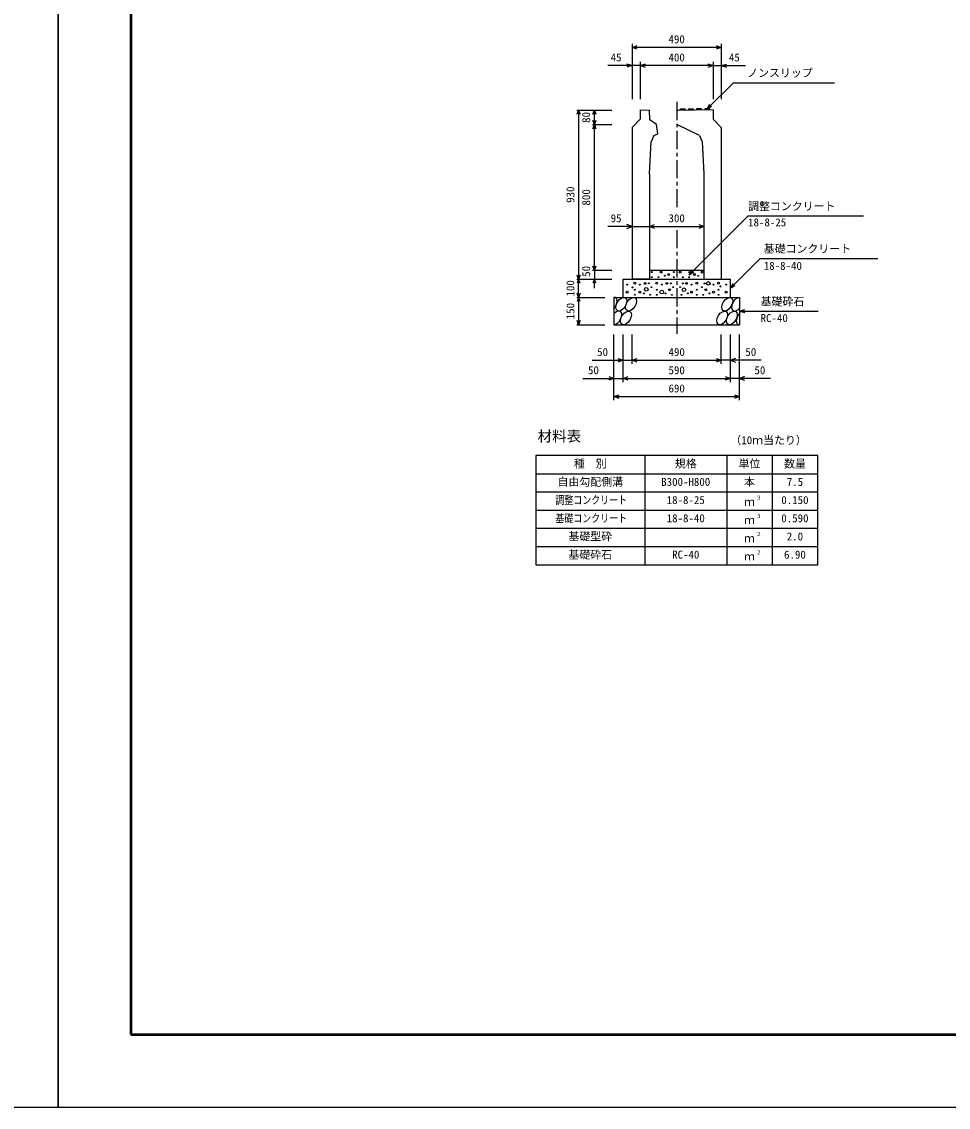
# Model space of a CAD drawing. Units: millimetres, scale not verified. Extents: x -16800 to 16800, y -5940 to 5940.
# Drawn here: x -200 to 4893, y -5940 to 29 of the extents above; entities that cross this region are included whole.
import ezdxf
from ezdxf.enums import TextEntityAlignment as Align

# ---------------------------------------------------------------- set-up
doc = ezdxf.new("R2010")
doc.units = ezdxf.units.MM
doc.header["$LTSCALE"] = 20
doc.linetypes.add('CHAIN1', pattern=[8, 5, -1, 1, -1])
for name, color, linetype, lineweight in [('0-0_DIM', 7, 'Continuous', 25), ('0-1_Defpoints', 5, 'Continuous', 25), ('0-2_HATCH', 6, 'Continuous', 25), ('0-3_HYO', 3, 'Continuous', 25), ('0-4_HYO2', 4, 'Continuous', 25), ('0-5_OUTLINE', 3, 'Continuous', 25), ('0-6_TXT', 7, 'Continuous', 25), ('0-7_WAKU', 3, 'Continuous', 25)]:
    doc.layers.add(name, color=color, linetype=linetype, lineweight=lineweight)
doc.styles.add('ＭＳ ゴシック', font='')
doc.styles.get('ＭＳ ゴシック').set_extended_font_data('MS Gothic')

msp = doc.modelspace()

# ---------------------------------------------------------------- linework, layer by layer
at = {"layer": '0-0_DIM'}
for p, q in [((3154.89, -92.65), (3154.89, -396.41)), ((3644.89, -112.65), (3154.89, -112.65)), ((3644.89, -92.65), (3644.89, -396.41)), ((3154.89, -212.65), (3021.87, -212.65)), ((3154.89, -212.65), (3125.91, -204.89)), ((3154.89, -212.65), (3125.91, -220.41)), ((3199.89, -212.65), (3154.89, -212.65)), ((3199.89, -192.65), (3199.89, -396.41)), ((3599.89, -212.65), (3199.89, -212.65)), ((3599.89, -192.65), (3599.89, -396.41)), ((3599.89, -212.65), (3644.89, -212.65)), ((3644.89, -212.65), (3673.87, -204.89)), ((3644.89, -212.65), (3777.91, -212.65)), ((3644.89, -212.65), (3673.87, -220.41)), ((3567.95, -450.35), (3710.16, -308.14)), ((4267.05, -308.14), (3710.16, -308.14)), ((2850.8, -457.03), (3044.13, -457.03)), ((2860.8, -457.03), (2860.8, -1387.03)), ((2947.46, -537.03), (2947.46, -457.03)), ((3567.95, -450.35), (3582.95, -424.37)), ((3567.95, -450.35), (3593.93, -435.35)), ((2937.46, -537.03), (3044.13, -537.03)), ((2947.46, -1337.03), (2947.46, -537.03)), ((3155, -1097.03), (3021.98, -1097.03)), ((3155, -1097.03), (3250, -1097.03)), ((3250, -1097.03), (3550, -1097.03)), ((3858.65, -1273.38), (3695, -1437.03)), ((3858.65, -1273.38), (4505.53, -1273.38)), ((2937.46, -1337.03), (3044.13, -1337.03)), ((2947.46, -1337.03), (2947.46, -1387.03)), ((3468.01, -1362.03), (3483.01, -1336.05)), ((3468.01, -1362.03), (3493.99, -1347.03)), ((2850.8, -1387.03), (3044.13, -1387.03)), ((2860.8, -1487.03), (2860.8, -1387.03)), ((2947.46, -1437.03), (2947.46, -1387.03)), ((3695, -1437.03), (3710, -1411.05)), ((3695, -1437.03), (3720.98, -1422.03)), ((2850.8, -1487.03), (3005, -1487.03)), ((2860.8, -1487.03), (2860.8, -1637.03)), ((3745, -1562.03), (3773.98, -1554.27)), ((3745, -1562.03), (4178.31, -1562.03)), ((3745, -1562.03), (3773.98, -1569.79)), ((2850.8, -1637.03), (3005, -1637.03)), ((3055, -2052.54), (3055, -1690.2)), ((3105, -1952.54), (3105, -1690.2)), ((3155, -1852.54), (3155, -1690.2)), ((3645, -1852.54), (3645, -1690.2)), ((3695, -1952.54), (3695, -1690.2)), ((3745, -2052.54), (3745, -1690.2)), ((2935, -1832.54), (3155, -1832.54)), ((3155, -1832.54), (3645, -1832.54)), ((3865, -1832.54), (3645, -1832.54)), ((2885, -1932.54), (3105, -1932.54)), ((3105, -1932.54), (3695, -1932.54)), ((3915, -1932.54), (3695, -1932.54)), ((3055, -2032.54), (3745, -2032.54))]:
    msp.add_line(p, q, dxfattribs=at)
at = {"layer": '0-0_DIM', "linetype": 'CHAIN1'}
for p, q in [((3400, -411.73), (3400, -997.03)), ((3400, -1117.03), (3400, -1687.03))]:
    msp.add_line(p, q, dxfattribs=at)
at = {"layer": '0-0_DIM'}
for points in [[(3183.08, -122.91), (3154.89, -112.65), (3183.08, -102.39)], [(3616.74, -102.38), (3644.93, -112.64), (3616.74, -122.9)], [(3228.12, -222.91), (3199.93, -212.65), (3228.12, -202.39)], [(3571.74, -202.39), (3599.93, -212.65), (3571.74, -222.91)], [(2852.59, -479.58), (2860.8, -457.03), (2869.01, -479.58)], [(2939.26, -479.58), (2947.46, -457.03), (2955.67, -479.58)], [(2955.67, -514.48), (2947.46, -537.03), (2939.26, -514.48)], [(2939.26, -559.58), (2947.46, -537.03), (2955.67, -559.58)], [(3468.01, -1362.03), (3792.47, -1037.57), (4426.82, -1037.57)], [(3126.81, -1107.29), (3155, -1097.03), (3126.81, -1086.77)], [(3278.19, -1107.29), (3250, -1097.03), (3278.19, -1086.77)], [(3521.88, -1086.77), (3550.08, -1097.03), (3521.88, -1107.29)], [(2869.01, -1364.48), (2860.8, -1387.03), (2852.59, -1364.48)], [(2955.67, -1314.48), (2947.46, -1337.03), (2939.26, -1314.48)], [(2869.01, -1409.58), (2860.8, -1387.03), (2852.59, -1409.58)], [(2955.67, -1409.58), (2947.46, -1387.03), (2939.26, -1409.58)], [(2869.01, -1464.48), (2860.8, -1487.03), (2852.59, -1464.48)], [(2869.01, -1509.58), (2860.8, -1487.03), (2852.59, -1509.58)], [(2869.01, -1614.48), (2860.8, -1637.03), (2852.59, -1614.48)], [(3076.81, -1822.28), (3105, -1832.54), (3076.81, -1842.81)], [(3183.19, -1842.81), (3155, -1832.54), (3183.19, -1822.28)], [(3616.81, -1822.28), (3645, -1832.54), (3616.81, -1842.81)], [(3723.19, -1822.28), (3695, -1832.54), (3723.19, -1842.81)], [(3026.81, -1922.28), (3055, -1932.54), (3026.81, -1942.81)], [(3133.19, -1942.81), (3105, -1932.54), (3133.19, -1922.28)], [(3666.81, -1922.28), (3695, -1932.54), (3666.81, -1942.81)], [(3773.19, -1922.28), (3745, -1932.54), (3773.19, -1942.81)], [(3083.19, -2042.81), (3055, -2032.54), (3083.19, -2022.28)], [(3716.81, -2022.28), (3745, -2032.54), (3716.81, -2042.81)]]:
    msp.add_lwpolyline(points, dxfattribs=at)
at = {"layer": '0-1_Defpoints'}
for points in [[(-16800, -5940), (0, -5940), (0, 5940), (-16800, 5940)], [(0, -5940), (16800, -5940), (16800, 5940), (0, 5940)]]:
    msp.add_lwpolyline(points, close=True, dxfattribs=at)
at = {"layer": '0-2_HATCH'}
for p, q in [((3448, -458.05), (3446.45, -451.56)), ((3493, -457.6), (3491.45, -451.11)), ((3538, -457.15), (3536.45, -450.67)), ((3583, -456.7), (3581.45, -450.21))]:
    msp.add_line(p, q, dxfattribs=at)
for points in [[(3446.45, -451.56), (3419.45, -451.83), (3418, -458.35)], [(3491.45, -451.11), (3464.45, -451.38), (3463, -457.9)], [(3536.45, -450.67), (3509.45, -450.94), (3508, -457.45)], [(3581.45, -450.21), (3554.45, -450.49), (3553, -457)]]:
    msp.add_lwpolyline(points, dxfattribs=at)
for centre, radius in [((3263.97, -1347.72), 2.5), ((3313.88, -1347.72), 5), ((3334.9, -1367.85), 2.5), ((3355.93, -1360.85), 5), ((3383.97, -1347.72), 2.5), ((3419.13, -1348), 5), ((3469.04, -1348), 2.5), ((3497.08, -1361.13), 5), ((3518.11, -1368.14), 2.5), ((3539.13, -1348), 5), ((3127.79, -1416.85), 2.5), ((3157.55, -1431.77), 2.5), ((3169.97, -1408.98), 5), ((3198.01, -1416.85), 2.5), ((3226.04, -1409.85), 5), ((3247.07, -1409.85), 2.5), ((3261.09, -1430.86), 2.5), ((3263.97, -1375.73), 2.5), ((3289.97, -1408.98), 5), ((3299.86, -1375.73), 2.5), ((3318.01, -1416.85), 2.5), ((3346.04, -1409.85), 5), ((3367.07, -1409.85), 2.5), ((3381.09, -1430.86), 2.5), ((3383.97, -1375.73), 2.5), ((3418.91, -1430.86), 2.5), ((3432.93, -1409.85), 2.5), ((3433.15, -1376.01), 2.5), ((3453.96, -1409.85), 5), ((3469.04, -1376.01), 2.5), ((3481.99, -1416.85), 2.5), ((3510.03, -1408.98), 5), ((3538.91, -1430.86), 2.5), ((3552.93, -1409.85), 2.5), ((3573.96, -1409.85), 10), ((3601.99, -1416.85), 2.5), ((3630.03, -1408.98), 5), ((3641.37, -1426.54), 2.5), ((3671.61, -1416.85), 2.5), ((3127.79, -1458), 5), ((3169.97, -1444.87), 2.5), ((3169.97, -1472.88), 2.5), ((3198.01, -1458), 5), ((3219.03, -1465), 2.5), ((3232.58, -1442.86), 10), ((3254.08, -1472.88), 2.5), ((3289.97, -1444.87), 2.5), ((3289.97, -1472.88), 2.5), ((3318.01, -1458), 10), ((3339.03, -1465), 2.5), ((3360.06, -1444.87), 5), ((3374.08, -1472.88), 2.5), ((3425.92, -1472.88), 2.5), ((3439.94, -1444.87), 10), ((3460.97, -1465), 2.5), ((3481.99, -1458), 5), ((3510.03, -1444.87), 2.5), ((3510.03, -1472.88), 2.5), ((3545.92, -1472.88), 2.5), ((3559.94, -1444.87), 5), ((3580.97, -1465), 2.5), ((3601.99, -1458), 5), ((3630.03, -1444.87), 2.5), ((3630.03, -1472.88), 2.5), ((3671.61, -1458), 5)]:
    msp.add_circle(centre, radius, dxfattribs=at)
for centre, start_param, end_param in [((3042.64, -1524.55), 4.385593, 6.6745444), ((3731.14, -1524.55), 0.3357715, 4.4411806), ((3067.96, -1599.54), 3.5111464, 7.548991), ((3756.46, -1599.54), 1.2110787, 3.5658734)]:
    msp.add_ellipse(centre, major_axis=(21.81, 35.31), ratio=0.5792, start_param=start_param, end_param=end_param, dxfattribs=at)
for centre in [(3095.84, -1524.55), (3149.05, -1524.55), (3677.93, -1524.55), (3121.16, -1599.54), (3650.04, -1599.54), (3703.25, -1599.54)]:
    msp.add_ellipse(centre, major_axis=(21.81, 35.31), ratio=0.5792, dxfattribs=at)
at = {"layer": '0-3_HYO'}
for p, q in [((3225, -2356.49), (3225, -2956.49)), ((3675, -2356.49), (3675, -2956.49)), ((3925, -2356.49), (3925, -2956.49)), ((2625, -2456.49), (4175, -2456.49))]:
    msp.add_line(p, q, dxfattribs=at)
msp.add_lwpolyline([(2625, -2956.49), (4175, -2956.49), (4175, -2356.49), (2625, -2356.49)], close=True, dxfattribs=at)
at = {"layer": '0-4_HYO2'}
for p, q in [((2625, -2556.49), (4175, -2556.49)), ((2625, -2656.49), (4175, -2656.49)), ((2625, -2756.49), (4175, -2756.49)), ((2625, -2856.49), (4175, -2856.49))]:
    msp.add_line(p, q, dxfattribs=at)
at = {"layer": '0-5_OUTLINE'}
for p, q in [((3200, -456.53), (3250, -457.03)), ((3200, -456.53), (3200, -507.03)), ((3400, -461.73), (3404.5, -461.73)), ((3404.5, -461.73), (3406, -458.47)), ((3600, -456.53), (3406, -458.47)), ((3600, -456.53), (3600, -507.03)), ((3155, -552.03), (3200, -507.03)), ((3296.48, -586.89), (3289, -537.03)), ((3524.8, -597.03), (3400, -537.03)), ((3645, -552.03), (3600, -507.03)), ((3155, -552.03), (3155, -1387.03)), ((3275.14, -597.16), (3296.48, -586.89)), ((3645, -552.03), (3645, -1387.03)), ((3250, -807.03), (3260.5, -632.03)), ((3275.14, -597.16), (3260.5, -632.03)), ((3524.8, -597.03), (3539.5, -632.03)), ((3539.5, -632.03), (3550, -807.03)), ((3250, -807.03), (3250, -1387.03)), ((3550, -807.03), (3550, -1387.03)), ((3250, -1337.03), (3550, -1337.03)), ((3105, -1387.03), (3695, -1387.03)), ((3105, -1487.03), (3105, -1387.03)), ((3250, -1387.03), (3155, -1387.03)), ((3550, -1387.03), (3645, -1387.03)), ((3695, -1487.03), (3695, -1387.03)), ((3055, -1487.03), (3745, -1487.03)), ((3055, -1487.03), (3055, -1637.03)), ((3745, -1487.03), (3745, -1637.03)), ((3055, -1637.03), (3745, -1637.03))]:
    msp.add_line(p, q, dxfattribs=at)
msp.add_lwpolyline([(3289, -537.03), (3253, -509.9), (3250, -457.03)], dxfattribs=at)
at = {"layer": '0-7_WAKU', "lineweight": 50}
msp.add_lwpolyline([(400, -5540), (16400, -5540), (16400, 5540), (400, 5540)], close=True, dxfattribs=at)

# ---------------------------------------------------------------- texts
at = {"layer": '0-0_DIM', "style": 'ＭＳ ゴシック'}
for s, p in [('490', (3354.89, -102.65)), ('45', (3036.87, -202.65)), ('400', (3354.89, -202.65)), ('45', (3687.07, -202.65)), ('ノンスリップ', (3787.47, -287.96)), ('調整コンクリート', (3792.47, -1021.14)), ('95', (3036.98, -1087.03)), ('300', (3355, -1087.03)), ('18-8-25', (3792.47, -1109.42)), ('基礎コンクリート', (3878.65, -1254.64)), ('18-8-40', (3878.65, -1348.46)), ('基礎砕石', (3861.32, -1544.86)), ('RC-40', (3861.32, -1635.55)), ('50', (2962.56, -1822.54)), ('490', (3355, -1822.54)), ('50', (3777.44, -1822.54)), ('50', (2912.56, -1922.54)), ('590', (3355, -1922.54)), ('50', (3827.44, -1922.54)), ('690', (3355, -2022.54))]:
    msp.add_text(s, height=43.99, dxfattribs=at).set_placement(p, align=Align.BOTTOM_LEFT)
for s, p in [('80', (2937.46, -527.28)), ('930', (2850.8, -967.03)), ('800', (2937.46, -982.03)), ('50', (2937.46, -1373.7)), ('100', (2850.8, -1482.03)), ('150', (2850.8, -1607.03))]:
    msp.add_text(s, height=43.99, rotation=90, dxfattribs=at).set_placement(p, align=Align.BOTTOM_LEFT)
at = {"layer": '0-6_TXT', "style": 'ＭＳ ゴシック'}
for s, height, p in [('材料表', 58.65, (2635, -2296.49)), ('（10ｍ当たり）', 43.99, (3695, -2307.49)), ('種\u3000別', 43.99, (2835, -2436.49)), ('規格', 43.99, (3390, -2436.49)), ('単位', 43.99, (3740, -2436.49)), ('数量', 43.99, (3990, -2436.49)), ('自由勾配側溝', 43.99, (2745, -2536.49)), ('B300-H800', 43.99, (3315, -2536.49)), ('本', 43.99, (3770, -2536.49)), ('7.5', 43.99, (4005, -2536.49)), ('18-8-25', 43.99, (3345, -2636.49)), ('ｍ', 43.99, (3770, -2646.49)), ('３', 21.99, (3835.54, -2606.12)), ('0.150', 43.99, (3975, -2636.49)), ('18-8-40', 43.99, (3345, -2736.49)), ('３', 21.99, (3835.54, -2706.12)), ('0.590', 43.99, (3975, -2736.49)), ('ｍ', 43.99, (3770, -2746.49)), ('基礎型砕', 43.99, (2805, -2836.49)), ('ｍ', 43.99, (3770, -2846.49)), ('２', 21.99, (3835.54, -2806.12)), ('2.0', 43.99, (4005, -2836.49)), ('基礎砕石', 43.99, (2805, -2936.49)), ('RC-40', 43.99, (3375, -2936.49)), ('ｍ', 43.99, (3770, -2946.49)), ('２', 21.99, (3835.54, -2906.12)), ('6.90', 43.99, (3990, -2936.49))]:
    msp.add_text(s, height=height, dxfattribs=at).set_placement(p, align=Align.BOTTOM_LEFT)
at = {"layer": '0-6_TXT', "style": 'ＭＳ ゴシック', "width": 0.8}
for s, p in [('調整コンクリート', (2733, -2636.49)), ('基礎コンクリート', (2733, -2736.49))]:
    msp.add_text(s, height=43.99, dxfattribs=at).set_placement(p, align=Align.BOTTOM_LEFT)

doc.saveas('drawing.dxf')
